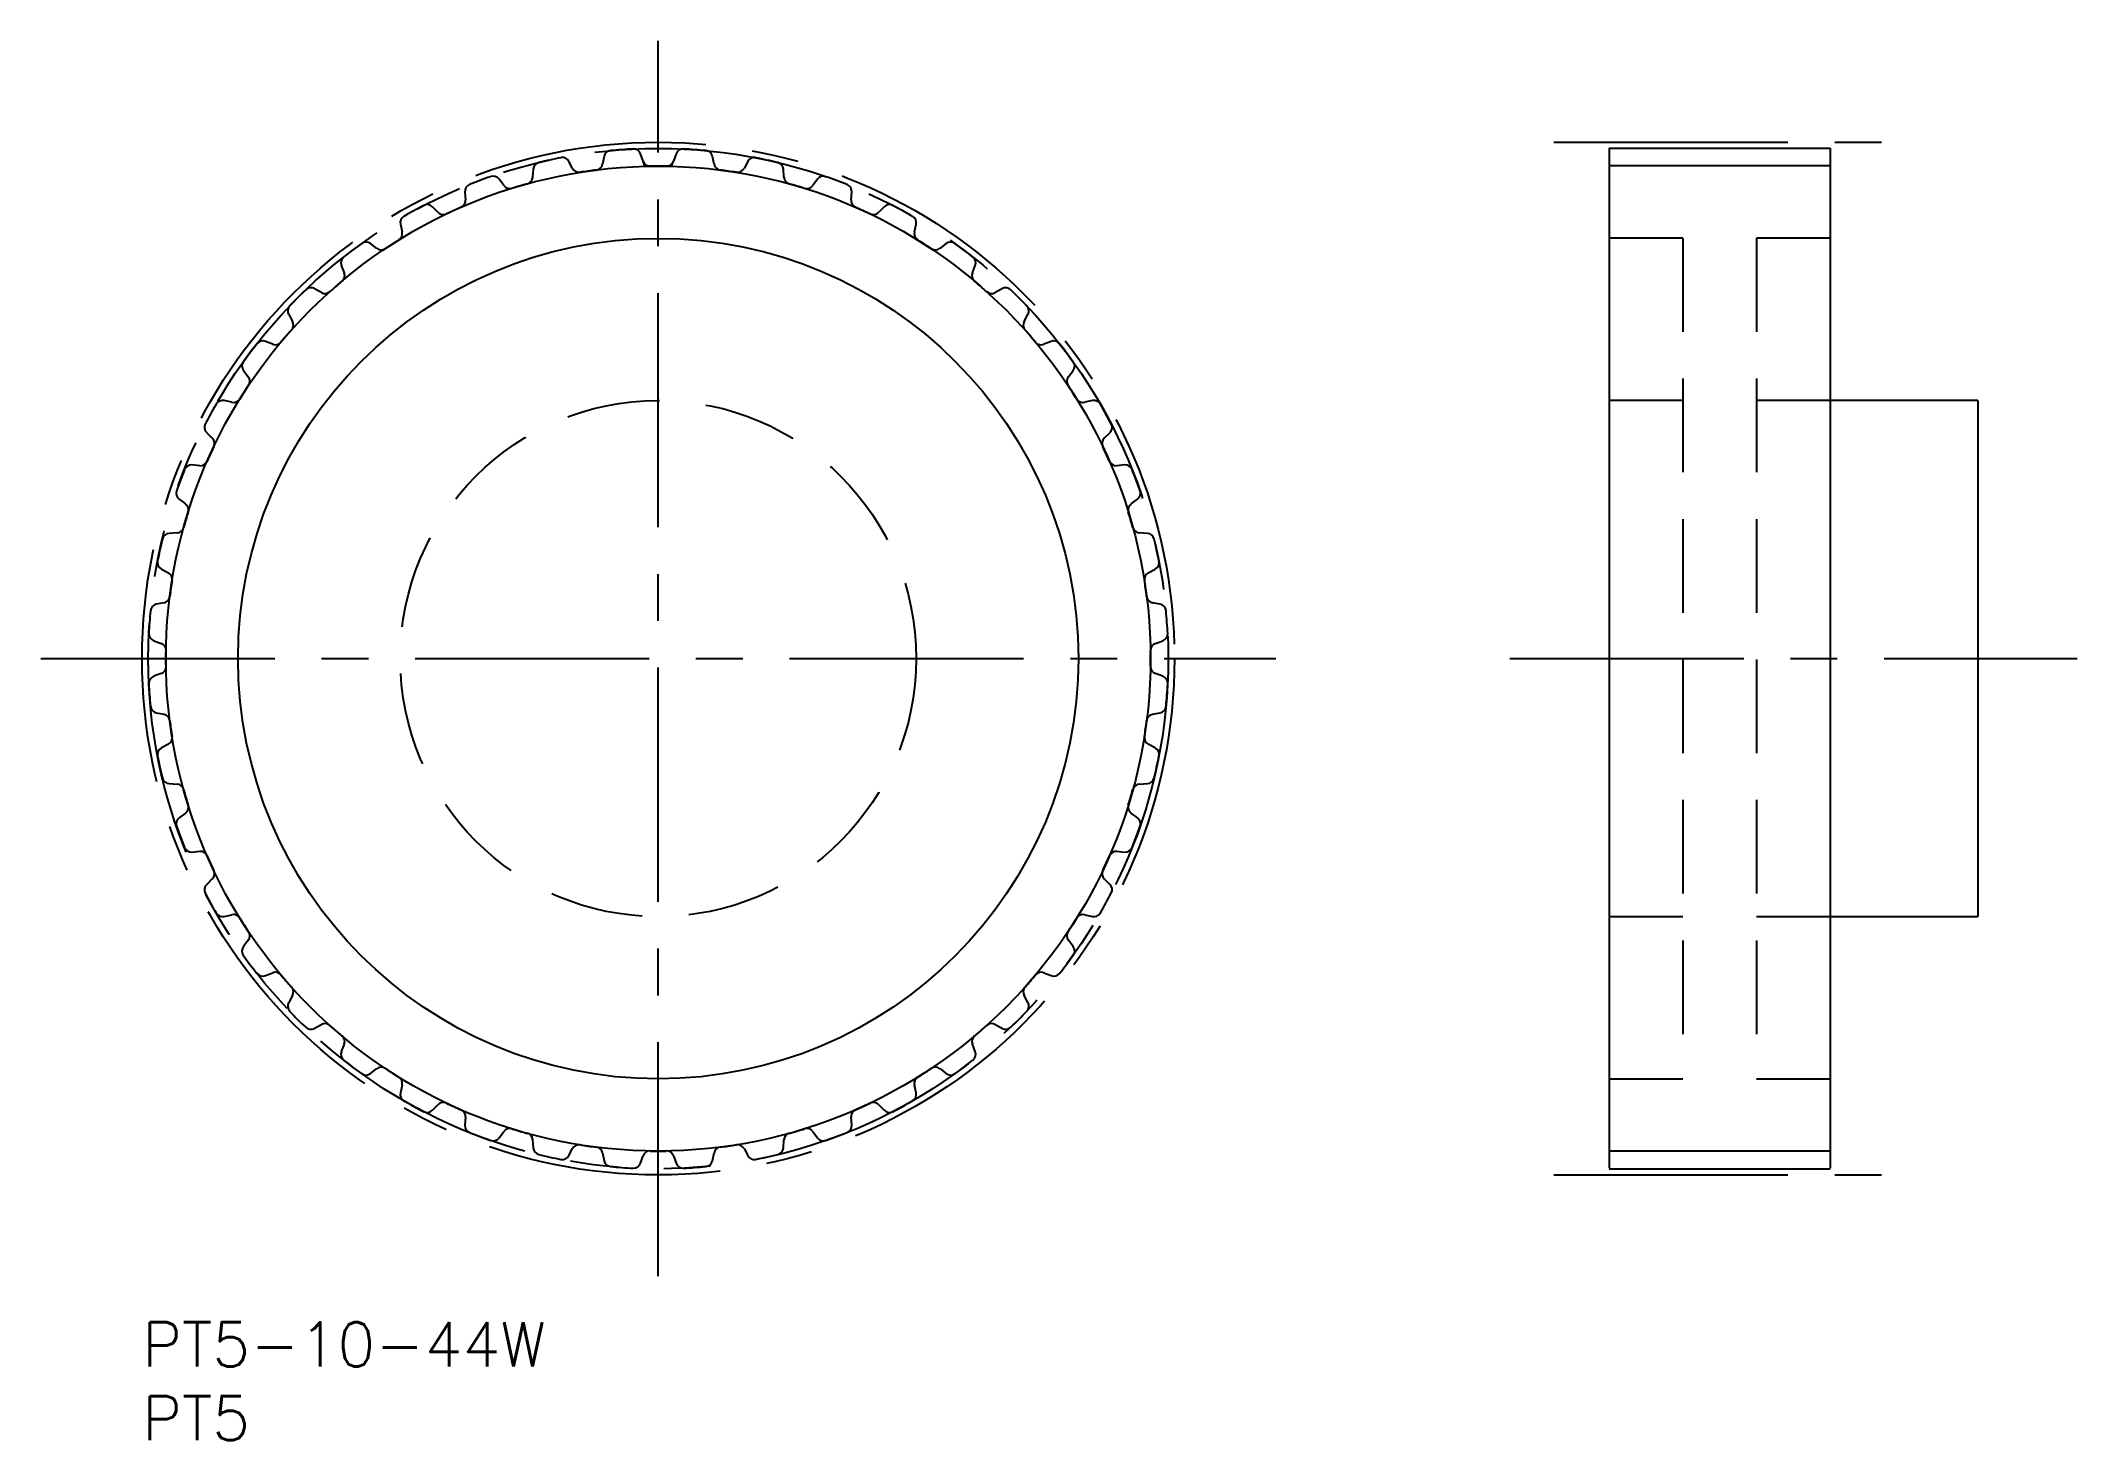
# Model space of a CAD drawing. Extents: x -7 to 131, y -8 to 87.
import ezdxf

# ---------------------------------------------------------------- set-up
doc = ezdxf.new("R2010")
doc.units = 0
doc.header["$LTSCALE"] = 0.5
for name, pattern in [('CENTER', [50.8, 31.75, -6.35, 6.35, -6.35]), ('DASHED', [19.05, 12.7, -6.35]), ('PHANTOM', [63.5, 31.75, -6.35, 6.35, -6.35, 6.35, -6.35])]:
    doc.linetypes.add(name, pattern=pattern)
for name, color, linetype in [('MSM_CENTER', 1, 'CENTER'), ('MSM_CONTINUOUS', 7, 'CONTINUOUS'), ('MSM_DASHED', 4, 'DASHED'), ('MSM_IMAGINARY', 6, 'PHANTOM'), ('MSM_NARROW', 5, 'CONTINUOUS'), ('MSM_PART_NUMBER', 7, 'CONTINUOUS')]:
    doc.layers.add(name, color=color, linetype=linetype)
doc.styles.get("Standard").update_dxf_attribs({"font": 'txt.shx', "height": 3, "bigfont": 'bigfont.shx'})

msp = doc.modelspace()

# ---------------------------------------------------------------- linework, layer by layer
at = {"layer": 'MSM_CENTER'}
for p, q in [((35.01, 3.12), (35.01, 86.91)), ((95.77, 80.03), (118.27, 80.03)), ((-6.88, 45.01), (76.91, 45.01)), ((92.77, 45.01), (131.27, 45.01)), ((95.77, 10), (118.27, 10))]:
    msp.add_line(p, q, dxfattribs=at)
msp.add_circle((35.01, 45.01), 35.02, dxfattribs=at)
at = {"layer": 'MSM_CONTINUOUS'}
for p, q in [((31.34, 79.07), (31.23, 78.54)), ((33.99, 78.74), (33.81, 79.24)), ((36.22, 79.24), (36.04, 78.74)), ((38.8, 78.54), (38.69, 79.07)), ((99.52, 79.62), (99.52, 10.46)), ((99.52, 79.62), (114.52, 79.62)), ((114.52, 79.62), (114.52, 10.46)), ((24.53, 77.09), (24.21, 77.52)), ((26.53, 78.2), (26.49, 77.66)), ((29.2, 78.25), (28.95, 78.72)), ((41.08, 78.72), (40.83, 78.25)), ((43.54, 77.66), (43.5, 78.2)), ((45.82, 77.52), (45.5, 77.09)), ((21.89, 76.65), (21.94, 76.12)), ((48.09, 76.12), (48.14, 76.65)), ((20.08, 75.27), (19.7, 75.65)), ((50.33, 75.65), (49.95, 75.27)), ((17.52, 74.46), (17.64, 73.94)), ((52.39, 73.94), (52.51, 74.46)), ((15.92, 72.83), (15.49, 73.16)), ((54.54, 73.16), (54.11, 72.83)), ((13.51, 71.67), (13.7, 71.17)), ((56.33, 71.17), (56.52, 71.67)), ((12.16, 69.83), (11.69, 70.09)), ((58.34, 70.09), (57.87, 69.83)), ((9.94, 68.34), (10.2, 67.87)), ((59.83, 67.87), (60.09, 68.34)), ((8.86, 66.33), (8.36, 66.52)), ((61.67, 66.52), (61.17, 66.33)), ((6.87, 64.54), (7.2, 64.11)), ((62.83, 64.11), (63.16, 64.54)), ((6.09, 62.39), (5.57, 62.51)), ((64.46, 62.51), (63.94, 62.39)), ((124.52, 62.52), (114.52, 62.52)), ((124.52, 62.52), (124.52, 27.52)), ((4.38, 60.33), (4.76, 59.95)), ((65.27, 59.95), (65.65, 60.33)), ((3.91, 58.09), (3.38, 58.14)), ((66.65, 58.14), (66.12, 58.09)), ((2.51, 55.82), (2.94, 55.5)), ((67.09, 55.5), (67.52, 55.82)), ((2.37, 53.54), (1.83, 53.5)), ((68.2, 53.5), (67.66, 53.54)), ((1.31, 51.08), (1.78, 50.83)), ((68.25, 50.83), (68.72, 51.08)), ((1.49, 48.8), (0.96, 48.69)), ((69.07, 48.69), (68.54, 48.8)), ((0.79, 46.22), (1.29, 46.04)), ((68.74, 46.04), (69.24, 46.22)), ((1.29, 43.99), (0.79, 43.81)), ((69.24, 43.81), (68.74, 43.99)), ((0.96, 41.34), (1.49, 41.23)), ((68.54, 41.23), (69.07, 41.34)), ((1.78, 39.2), (1.31, 38.95)), ((68.72, 38.95), (68.25, 39.2)), ((1.83, 36.53), (2.37, 36.49)), ((67.66, 36.49), (68.2, 36.53)), ((2.94, 34.53), (2.51, 34.21)), ((67.52, 34.21), (67.09, 34.53)), ((3.38, 31.89), (3.91, 31.94)), ((66.12, 31.94), (66.65, 31.89)), ((4.76, 30.08), (4.38, 29.7)), ((65.65, 29.7), (65.27, 30.08)), ((5.57, 27.52), (6.09, 27.64)), ((63.94, 27.64), (64.46, 27.52)), ((114.52, 27.52), (124.52, 27.52)), ((7.2, 25.92), (6.87, 25.49)), ((63.16, 25.49), (62.83, 25.92)), ((8.36, 23.51), (8.86, 23.7)), ((61.17, 23.7), (61.67, 23.51)), ((10.2, 22.16), (9.94, 21.69)), ((60.09, 21.69), (59.83, 22.16)), ((11.69, 19.94), (12.16, 20.2)), ((57.87, 20.2), (58.34, 19.94)), ((13.7, 18.86), (13.51, 18.36)), ((56.52, 18.36), (56.33, 18.86)), ((15.49, 16.87), (15.92, 17.2)), ((54.11, 17.2), (54.54, 16.87)), ((17.64, 16.09), (17.52, 15.57)), ((52.51, 15.57), (52.39, 16.09)), ((19.7, 14.38), (20.08, 14.76)), ((21.94, 13.91), (21.89, 13.38)), ((48.14, 13.38), (48.09, 13.91)), ((49.95, 14.76), (50.33, 14.38)), ((24.21, 12.51), (24.53, 12.94)), ((45.5, 12.94), (45.82, 12.51)), ((26.49, 12.37), (26.53, 11.83)), ((28.95, 11.31), (29.2, 11.78)), ((31.23, 11.49), (31.34, 10.96)), ((33.81, 10.79), (33.99, 11.29)), ((36.04, 11.29), (36.22, 10.79)), ((38.69, 10.96), (38.8, 11.49)), ((40.83, 11.78), (41.08, 11.31)), ((43.5, 11.83), (43.54, 12.37)), ((99.52, 10.41), (114.52, 10.41))]:
    msp.add_line(p, q, dxfattribs=at)
msp.add_circle((35.01, 45.01), 28.5, dxfattribs=at)
for centre, radius, start, end in [((35.01, 45.01), 34.6, 100.9995, 103.546), ((28.51, 78.49), 0.5, 28.1818, 100.9995), ((31.83, 78.97), 0.5, 95.3642, 168.1818), ((35.01, 45.01), 34.6, 92.8177, 95.3642), ((33.34, 79.07), 0.5, 20, 92.8177), ((36.69, 79.07), 0.5, 87.1823, 160), ((35.01, 45.01), 34.6, 84.6358, 87.1823), ((38.2, 78.97), 0.5, 11.8182, 84.6358), ((41.52, 78.49), 0.5, 79.0005, 151.8182), ((35.01, 45.01), 34.6, 76.454, 79.0005), ((35.01, 45.01), 34.6, 109.1813, 111.7278), ((23.81, 77.22), 0.5, 36.3636, 109.1813), ((26, 77.69), 0.5, 285.4295, 356.3636), ((27.03, 78.17), 0.5, 103.546, 176.3636), ((29.64, 78.49), 0.5, 208.1818, 279.116), ((35.01, 45.01), 33.4, 97.2477, 99.116), ((30.74, 78.64), 0.5, 277.2477, 348.1818), ((34.46, 78.91), 0.5, 200, 270.9341), ((35.01, 45.01), 33.4, 89.0659, 90.9341), ((35.57, 78.91), 0.5, 269.0659, 340), ((39.29, 78.64), 0.5, 191.8182, 262.7523), ((35.01, 45.01), 33.4, 80.884, 82.7523), ((40.39, 78.49), 0.5, 260.884, 331.8182), ((43, 78.17), 0.5, 3.6364, 76.454), ((44.03, 77.69), 0.5, 183.6364, 254.5705), ((46.22, 77.22), 0.5, 70.8187, 143.6364), ((35.01, 45.01), 34.6, 68.2722, 70.8187), ((21.44, 76.08), 0.5, 293.6113, 4.5455), ((22.39, 76.69), 0.5, 111.7278, 184.5455), ((24.94, 77.38), 0.5, 216.3636, 287.2978), ((35.01, 45.01), 33.4, 105.4295, 107.2978), ((35.01, 45.01), 33.4, 72.7022, 74.5705), ((45.09, 77.38), 0.5, 252.7022, 323.6364), ((47.64, 76.69), 0.5, 355.4545, 68.2722), ((48.59, 76.08), 0.5, 175.4545, 246.3887), ((18.01, 74.57), 0.5, 119.9096, 192.7273), ((35.01, 45.01), 34.6, 117.3631, 119.9096), ((19.34, 75.3), 0.5, 44.5455, 117.3631), ((20.43, 75.62), 0.5, 224.5455, 295.4796), ((35.01, 45.01), 33.4, 113.6113, 115.4796), ((35.01, 45.01), 33.4, 64.5204, 66.3887), ((49.6, 75.62), 0.5, 244.5204, 315.4545), ((50.69, 75.3), 0.5, 62.6369, 135.4545), ((35.01, 45.01), 34.6, 60.0904, 62.6369), ((52.02, 74.57), 0.5, 347.2727, 60.0904), ((15.19, 72.76), 0.5, 52.7273, 125.5449), ((35.01, 45.01), 33.4, 121.7931, 123.6614), ((17.15, 73.83), 0.5, 301.7931, 12.7273), ((52.88, 73.83), 0.5, 167.2727, 238.2069), ((35.01, 45.01), 33.4, 56.3386, 58.2069), ((54.84, 72.76), 0.5, 54.4551, 127.2727), ((13.98, 71.85), 0.5, 128.0914, 200.9091), ((35.01, 45.01), 34.6, 125.5449, 128.0914), ((16.22, 73.23), 0.5, 232.7273, 303.6614), ((53.81, 73.23), 0.5, 236.3386, 307.2727), ((35.01, 45.01), 34.6, 51.9086, 54.4551), ((56.05, 71.85), 0.5, 339.0909, 51.9086), ((35.01, 45.01), 33.4, 129.975, 131.8432), ((13.24, 70.99), 0.5, 309.9749, 20.9091), ((56.79, 70.99), 0.5, 159.0909, 230.025), ((35.01, 45.01), 33.4, 48.1568, 50.025), ((35.01, 45.01), 34.6, 133.7268, 136.2732), ((11.44, 69.66), 0.5, 60.9091, 133.7268), ((12.4, 70.27), 0.5, 240.9091, 311.8432), ((57.63, 70.27), 0.5, 228.1568, 299.0909), ((58.59, 69.66), 0.5, 46.2732, 119.0909), ((35.01, 45.01), 34.6, 43.7268, 46.2732), ((10.37, 68.59), 0.5, 136.2732, 209.0909), ((9.76, 67.63), 0.5, 318.1568, 29.0909), ((60.27, 67.63), 0.5, 150.9091, 221.8432), ((59.66, 68.59), 0.5, 330.9091, 43.7268), ((35.01, 45.01), 34.6, 141.9086, 144.4551), ((8.18, 66.05), 0.5, 69.0909, 141.9086), ((9.04, 66.79), 0.5, 249.0909, 320.025), ((35.01, 45.01), 33.4, 138.1568, 140.025), ((35.01, 45.01), 33.4, 39.975, 41.8432), ((60.99, 66.79), 0.5, 219.9749, 290.9091), ((61.85, 66.05), 0.5, 38.0914, 110.9091), ((35.01, 45.01), 34.6, 35.5449, 38.0914), ((7.27, 64.84), 0.5, 144.4551, 217.2727), ((62.76, 64.84), 0.5, 322.7273, 35.5449), ((6.8, 63.81), 0.5, 326.3386, 37.2727), ((63.23, 63.81), 0.5, 142.7273, 213.6614), ((35.01, 45.01), 34.6, 150.0904, 152.6369), ((5.46, 62.02), 0.5, 77.2727, 150.0904), ((6.2, 62.88), 0.5, 257.2727, 328.2069), ((35.01, 45.01), 33.4, 146.3386, 148.2069), ((35.01, 45.01), 33.4, 31.7931, 33.6614), ((63.83, 62.88), 0.5, 211.7931, 282.7273), ((64.57, 62.02), 0.5, 29.9096, 102.7273), ((35.01, 45.01), 34.6, 27.3631, 29.9096), ((4.73, 60.69), 0.5, 152.6369, 225.4545), ((65.3, 60.69), 0.5, 314.5455, 27.3631), ((4.41, 59.6), 0.5, 334.5204, 45.4545), ((65.62, 59.6), 0.5, 134.5455, 205.4796), ((3.34, 57.64), 0.5, 85.4545, 158.2722), ((3.95, 58.59), 0.5, 265.4545, 336.3887), ((35.01, 45.01), 33.4, 154.5204, 156.3887), ((35.01, 45.01), 33.4, 23.6113, 25.4796), ((66.08, 58.59), 0.5, 203.6113, 274.5455), ((66.69, 57.64), 0.5, 21.7278, 94.5455), ((35.01, 45.01), 34.6, 158.2722, 160.8187), ((35.01, 45.01), 34.6, 19.1813, 21.7278), ((2.81, 56.22), 0.5, 160.8187, 233.6364), ((2.65, 55.09), 0.5, 342.7022, 53.6364), ((67.38, 55.09), 0.5, 126.3636, 197.2978), ((67.22, 56.22), 0.5, 306.3636, 19.1813), ((2.34, 54.03), 0.5, 273.6364, 344.5705), ((35.01, 45.01), 33.4, 162.7022, 164.5705), ((35.01, 45.01), 33.4, 15.4295, 17.2978), ((67.69, 54.03), 0.5, 195.4295, 266.3636), ((35.01, 45.01), 34.6, 166.454, 169.0005), ((1.86, 53), 0.5, 93.6364, 166.454), ((68.17, 53), 0.5, 13.546, 86.3636), ((35.01, 45.01), 34.6, 10.9995, 13.546), ((1.54, 51.52), 0.5, 169.0005, 241.8182), ((68.49, 51.52), 0.5, 298.1818, 10.9995), ((1.54, 50.39), 0.5, 350.884, 61.8182), ((35.01, 45.01), 33.4, 170.884, 172.7523), ((68.49, 50.39), 0.5, 118.1818, 189.116), ((35.01, 45.01), 33.4, 7.2477, 9.116), ((1.06, 48.2), 0.5, 101.8182, 174.6358), ((1.39, 49.29), 0.5, 281.8182, 352.7523), ((68.64, 49.29), 0.5, 187.2477, 258.1818), ((68.97, 48.2), 0.5, 5.3642, 78.1818), ((35.01, 45.01), 34.6, 174.6358, 177.1823), ((35.01, 45.01), 34.6, 2.8177, 5.3642), ((0.96, 46.69), 0.5, 177.1823, 250), ((1.12, 45.57), 0.5, 359.0659, 70), ((68.91, 45.57), 0.5, 110, 180.9341), ((69.07, 46.69), 0.5, 290, 2.8177), ((1.12, 44.46), 0.5, 290, 0.9341), ((35.01, 45.01), 33.4, 179.0659, 180.9341), ((35.01, 45.01), 33.4, 359.0659, 0.9341), ((68.91, 44.46), 0.5, 179.0659, 250), ((0.96, 43.34), 0.5, 110, 182.8177), ((35.01, 45.01), 34.6, 182.8177, 185.3642), ((69.07, 43.34), 0.5, 357.1823, 70), ((35.01, 45.01), 34.6, 354.6358, 357.1823), ((1.06, 41.83), 0.5, 185.3642, 258.1818), ((68.97, 41.83), 0.5, 281.8182, 354.6358), ((1.39, 40.74), 0.5, 7.2477, 78.1818), ((35.01, 45.01), 33.4, 187.2477, 189.116), ((35.01, 45.01), 33.4, 350.884, 352.7523), ((68.64, 40.74), 0.5, 101.8182, 172.7523), ((1.54, 38.51), 0.5, 118.1818, 190.9995), ((1.54, 39.64), 0.5, 298.1818, 9.116), ((68.49, 39.64), 0.5, 170.884, 241.8182), ((68.49, 38.51), 0.5, 349.0005, 61.8182), ((35.01, 45.01), 34.6, 190.9995, 193.546), ((35.01, 45.01), 34.6, 346.454, 349.0005), ((1.86, 37.03), 0.5, 193.546, 266.3636), ((2.34, 36), 0.5, 15.4295, 86.3636), ((35.01, 45.01), 33.4, 195.4295, 197.2978), ((35.01, 45.01), 33.4, 342.7022, 344.5705), ((67.69, 36), 0.5, 93.6364, 164.5705), ((68.17, 37.03), 0.5, 273.6364, 346.454), ((2.65, 34.94), 0.5, 306.3636, 17.2978), ((67.38, 34.94), 0.5, 162.7022, 233.6364), ((2.81, 33.81), 0.5, 126.3636, 199.1813), ((35.01, 45.01), 34.6, 199.1813, 201.7278), ((35.01, 45.01), 34.6, 338.2722, 340.8187), ((67.22, 33.81), 0.5, 340.8187, 53.6364), ((3.34, 32.39), 0.5, 201.7278, 274.5455), ((3.95, 31.44), 0.5, 23.6113, 94.5455), ((66.08, 31.44), 0.5, 85.4545, 156.3887), ((66.69, 32.39), 0.5, 265.4545, 338.2722), ((35.01, 45.01), 33.4, 203.6113, 205.4796), ((4.41, 30.43), 0.5, 314.5455, 25.4796), ((65.62, 30.43), 0.5, 154.5204, 225.4545), ((35.01, 45.01), 33.4, 334.5204, 336.3887), ((4.73, 29.34), 0.5, 134.5455, 207.3631), ((35.01, 45.01), 34.6, 207.3631, 209.9096), ((35.01, 45.01), 34.6, 330.0904, 332.6369), ((65.3, 29.34), 0.5, 332.6369, 45.4545), ((5.46, 28.01), 0.5, 209.9096, 282.7273), ((6.2, 27.15), 0.5, 31.7931, 102.7273), ((63.83, 27.15), 0.5, 77.2727, 148.2069), ((64.57, 28.01), 0.5, 257.2727, 330.0904), ((35.01, 45.01), 33.4, 211.7931, 213.6614), ((6.8, 26.22), 0.5, 322.7273, 33.6614), ((63.23, 26.22), 0.5, 146.3386, 217.2727), ((35.01, 45.01), 33.4, 326.3386, 328.2069), ((7.27, 25.19), 0.5, 142.7273, 215.5449), ((35.01, 45.01), 34.6, 215.5449, 218.0914), ((35.01, 45.01), 34.6, 321.9086, 324.4551), ((62.76, 25.19), 0.5, 324.4551, 37.2727), ((8.18, 23.98), 0.5, 218.0914, 290.9091), ((9.04, 23.24), 0.5, 39.9749, 110.9091), ((35.01, 45.01), 33.4, 219.975, 221.8432), ((35.01, 45.01), 33.4, 318.1568, 320.025), ((60.99, 23.24), 0.5, 69.0909, 140.025), ((61.85, 23.98), 0.5, 249.0909, 321.9086), ((9.76, 22.4), 0.5, 330.9091, 41.8432), ((60.27, 22.4), 0.5, 138.1568, 209.0909), ((10.37, 21.44), 0.5, 150.9091, 223.7268), ((35.01, 45.01), 34.6, 223.7268, 226.2732), ((35.01, 45.01), 34.6, 313.7268, 316.2732), ((59.66, 21.44), 0.5, 316.2732, 29.0909), ((11.44, 20.37), 0.5, 226.2732, 299.0909), ((12.4, 19.76), 0.5, 48.1568, 119.0909), ((35.01, 45.01), 33.4, 228.1568, 230.025), ((13.24, 19.04), 0.5, 339.0909, 50.025), ((56.79, 19.04), 0.5, 129.9749, 200.9091), ((35.01, 45.01), 33.4, 309.975, 311.8432), ((57.63, 19.76), 0.5, 60.9091, 131.8432), ((58.59, 20.37), 0.5, 240.9091, 313.7268), ((13.98, 18.18), 0.5, 159.0909, 231.9086), ((56.05, 18.18), 0.5, 308.0914, 20.9091), ((35.01, 45.01), 34.6, 231.9086, 234.4551), ((15.19, 17.27), 0.5, 234.4551, 307.2727), ((16.22, 16.8), 0.5, 56.3386, 127.2727), ((35.01, 45.01), 33.4, 236.3386, 238.2069), ((17.15, 16.2), 0.5, 347.2727, 58.2069), ((52.88, 16.2), 0.5, 121.7931, 192.7273), ((35.01, 45.01), 33.4, 301.7931, 303.6614), ((53.81, 16.8), 0.5, 52.7273, 123.6614), ((54.84, 17.27), 0.5, 232.7273, 305.5449), ((35.01, 45.01), 34.6, 305.5449, 308.0914), ((18.01, 15.46), 0.5, 167.2727, 240.0904), ((52.02, 15.46), 0.5, 299.9096, 12.7273), ((35.01, 45.01), 34.6, 240.0904, 242.6369), ((19.34, 14.73), 0.5, 242.6369, 315.4545), ((20.43, 14.41), 0.5, 64.5204, 135.4545), ((35.01, 45.01), 33.4, 244.5204, 246.3887), ((21.44, 13.95), 0.5, 355.4545, 66.3887), ((48.59, 13.95), 0.5, 113.6113, 184.5455), ((35.01, 45.01), 33.4, 293.6113, 295.4796), ((49.6, 14.41), 0.5, 44.5455, 115.4796), ((50.69, 14.73), 0.5, 224.5455, 297.3631), ((35.01, 45.01), 34.6, 297.3631, 299.9096), ((22.39, 13.34), 0.5, 175.4545, 248.2722), ((35.01, 45.01), 34.6, 248.2722, 250.8187), ((23.81, 12.81), 0.5, 250.8187, 323.6364), ((24.94, 12.65), 0.5, 72.7022, 143.6364), ((35.01, 45.01), 33.4, 252.7022, 254.5705), ((26, 12.34), 0.5, 3.6364, 74.5705), ((44.03, 12.34), 0.5, 105.4295, 176.3636), ((35.01, 45.01), 33.4, 285.4295, 287.2978), ((45.09, 12.65), 0.5, 36.3636, 107.2978), ((46.22, 12.81), 0.5, 216.3636, 289.1813), ((35.01, 45.01), 34.6, 289.1813, 291.7278), ((47.64, 13.34), 0.5, 291.7278, 4.5455), ((27.03, 11.86), 0.5, 183.6364, 256.454), ((35.01, 45.01), 34.6, 256.454, 259.0005), ((28.51, 11.54), 0.5, 259.0005, 331.8182), ((29.64, 11.54), 0.5, 80.884, 151.8182), ((35.01, 45.01), 33.4, 260.884, 262.7523), ((30.74, 11.39), 0.5, 11.8182, 82.7523), ((34.46, 11.12), 0.5, 89.0659, 160), ((35.01, 45.01), 33.4, 269.0659, 270.9341), ((35.57, 11.12), 0.5, 20, 90.9341), ((39.29, 11.39), 0.5, 97.2477, 168.1818), ((35.01, 45.01), 33.4, 277.2477, 279.116), ((40.39, 11.54), 0.5, 28.1818, 99.116), ((41.52, 11.54), 0.5, 208.1818, 280.9995), ((35.01, 45.01), 34.6, 280.9995, 283.546), ((43, 11.86), 0.5, 283.546, 356.3636), ((31.83, 11.06), 0.5, 191.8182, 264.6358), ((35.01, 45.01), 34.6, 264.6358, 267.1823), ((33.34, 10.96), 0.5, 267.1823, 340), ((36.69, 10.96), 0.5, 200, 272.8177), ((35.01, 45.01), 34.6, 272.8177, 275.3642), ((38.2, 11.06), 0.5, 275.3642, 348.1818)]:
    msp.add_arc(centre, radius, start, end, dxfattribs=at)
at = {"layer": 'MSM_DASHED'}
for p, q in [((104.52, 73.52), (99.52, 73.52)), ((104.52, 73.52), (104.52, 16.52)), ((114.52, 73.52), (109.52, 73.52)), ((109.52, 73.52), (109.52, 16.52)), ((104.52, 62.52), (99.52, 62.52)), ((114.52, 62.52), (109.52, 62.52)), ((99.52, 27.52), (104.52, 27.52)), ((109.52, 27.52), (114.52, 27.52)), ((99.52, 16.52), (104.52, 16.52)), ((109.52, 16.52), (114.52, 16.52))]:
    msp.add_line(p, q, dxfattribs=at)
msp.add_circle((35.01, 45.01), 17.5, dxfattribs=at)
at = {"layer": 'MSM_IMAGINARY'}
msp.add_circle((35.01, 45.01), 34.6, dxfattribs=at)
at = {"layer": 'MSM_NARROW'}
for p, q in [((34.11, 78.4), (33.99, 78.74)), ((35.91, 78.4), (36.04, 78.74)), ((114.52, 78.42), (99.52, 78.42)), ((114.52, 11.61), (99.52, 11.61))]:
    msp.add_line(p, q, dxfattribs=at)
msp.add_circle((35.01, 45.01), 33.4, dxfattribs=at)
for start, end in [(90.9341, 91.5441), (88.4559, 89.0659)]:
    msp.add_arc((35.01, 45.01), 33.4, start, end, dxfattribs=at)

# ---------------------------------------------------------------- texts
at = {"layer": 'MSM_PART_NUMBER'}
for s, p in [('PT5-10-44W', (0, -3)), ('PT5', (0, -8))]:
    msp.add_text(s, height=3, dxfattribs=at).set_placement(p)

doc.saveas('drawing.dxf')
